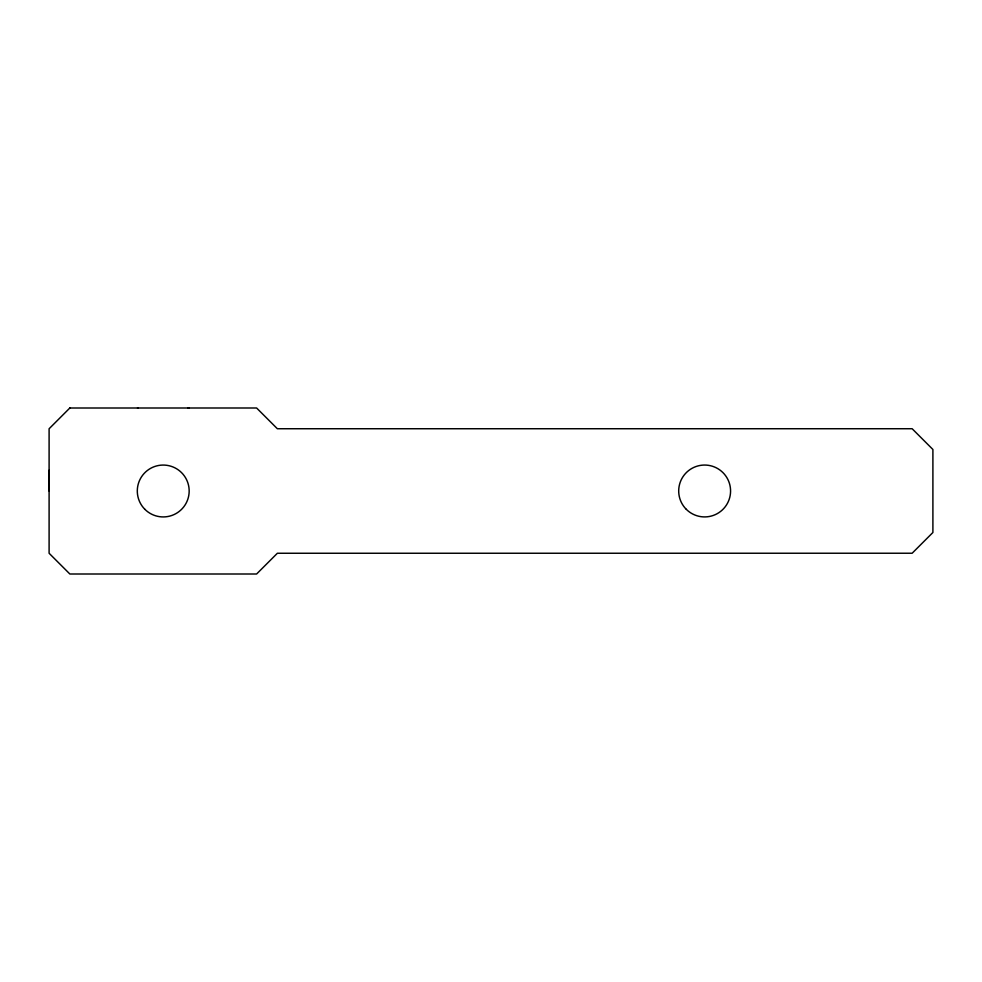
<?xml version="1.0" encoding="UTF-8"?>
<svg xmlns="http://www.w3.org/2000/svg" width="982" height="982" viewBox="0 0 982 982"><rect width="100%" height="100%" fill="white"/><g stroke="black" fill="none" stroke-linecap="round" stroke-linejoin="round"><path stroke-width="1.47" d="M49.1 491L49.1 470.255M137.505 408.021L138.376 408.021M188.09 408.021L188.961 408.021M69.845 407.996L49.1 428.766L49.1 553.259L69.857 574.004L256.609 574.004L277.366 553.259L912.155 553.234L932.9 532.49L932.9 449.486L912.143 428.729L277.366 428.741L256.609 407.996L69.845 408.009M686.295 509.327A25.937 25.937 0 0 0 729.687 497.702A25.937 25.937 0 0 0 697.92 465.934A25.937 25.937 0 0 0 686.295 509.327M144.894 509.339A25.937 25.937 0 0 0 188.286 497.714A25.937 25.937 0 0 0 156.519 465.947A25.937 25.937 0 0 0 144.894 509.339"/></g></svg>
